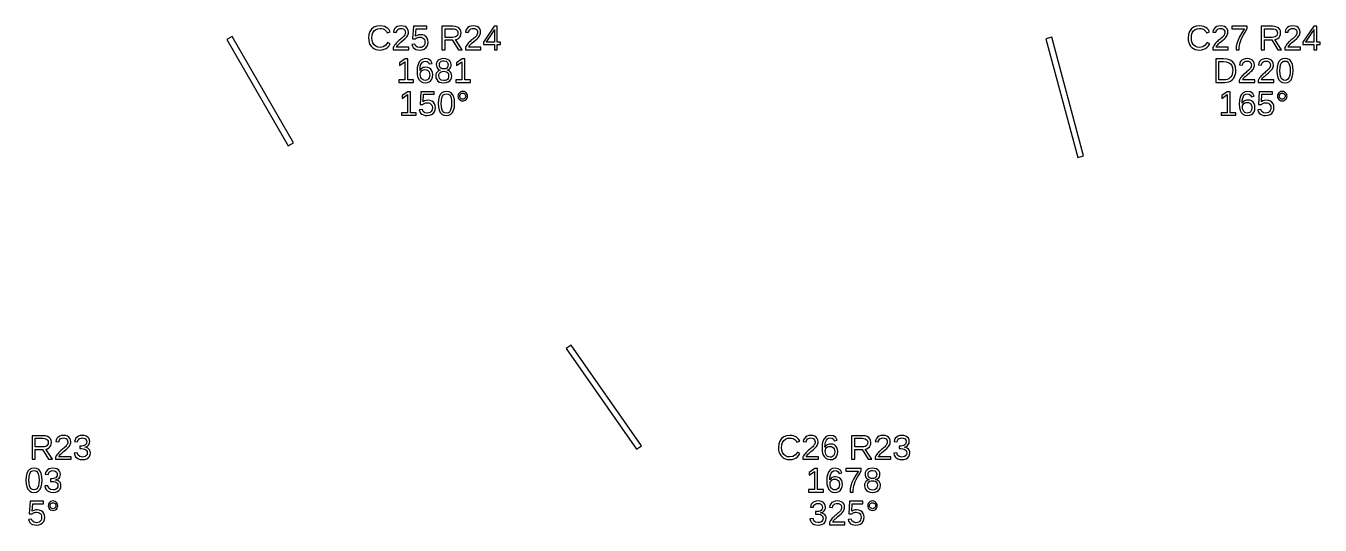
# Model space of a CAD drawing. Extents: x 194 to 2890, y 45 to 1503.
# Drawn here: x 2574.3 to 2890.2, y 756 to 878 of the extents above; entities that cross this region are included whole.
import ezdxf

# ---------------------------------------------------------------- set-up
doc = ezdxf.new("R2010")
doc.units = 0
doc.layers.get('0').update_dxf_attribs({"linetype": 'CONTINUOUS'})

msp = doc.modelspace()

# ---------------------------------------------------------------- linework, layer by layer
for points in [[(2639.65, 849.394), (2624.65, 875.375), (2623.35, 874.625), (2638.35, 848.644)], [(2661.31, 872.093), (2661.81, 872.222), (2662.26, 872.437), (2662.66, 872.734), (2662.99, 873.109), (2663.26, 873.564), (2662.62, 873.881), (2662.15, 873.219), (2661.55, 872.821), (2660.81, 872.689), (2660.23, 872.76), (2659.73, 872.974), (2659.32, 873.33), (2659.01, 873.803), (2658.83, 874.368), (2658.77, 875.024), (2658.83, 875.685), (2659, 876.244), (2659.3, 876.703), (2659.7, 877.043), (2660.19, 877.247), (2660.78, 877.315), (2661.16, 877.286), (2661.51, 877.198), (2661.83, 877.051), (2662.09, 876.848), (2662.31, 876.593), (2662.47, 876.286), (2663.2, 876.53), (2662.97, 876.961), (2662.67, 877.315), (2662.3, 877.592), (2661.86, 877.791), (2661.35, 877.91), (2660.77, 877.95), (2659.96, 877.863), (2659.28, 877.604), (2658.72, 877.173), (2658.31, 876.589), (2658.06, 875.873), (2657.98, 875.024), (2658.02, 874.441), (2658.13, 873.913), (2658.31, 873.44), (2658.56, 873.028), (2658.89, 872.685), (2659.27, 872.41), (2659.72, 872.21), (2660.22, 872.09), (2660.77, 872.05)], [(2667.79, 872.754), (2664.8, 872.754), (2664.9, 872.946), (2665.03, 873.144), (2665.2, 873.346), (2665.4, 873.559), (2665.65, 873.789), (2665.94, 874.036), (2666.45, 874.457), (2666.83, 874.797), (2667.09, 875.057), (2667.28, 875.277), (2667.43, 875.496), (2667.55, 875.716), (2667.63, 875.936), (2667.68, 876.157), (2667.7, 876.379), (2667.65, 876.843), (2667.49, 877.23), (2667.23, 877.541), (2666.88, 877.768), (2666.43, 877.904), (2665.9, 877.95), (2665.41, 877.905), (2664.98, 877.769), (2664.61, 877.543), (2664.32, 877.24), (2664.13, 876.876), (2664.02, 876.448), (2664.77, 876.379), (2664.84, 876.663), (2664.96, 876.901), (2665.13, 877.093), (2665.35, 877.235), (2665.61, 877.319), (2665.9, 877.348), (2666.2, 877.319), (2666.46, 877.232), (2666.67, 877.087), (2666.82, 876.89), (2666.92, 876.646), (2666.95, 876.355), (2666.93, 876.13), (2666.87, 875.921), (2666.79, 875.728), (2666.67, 875.547), (2666.53, 875.37), (2666.36, 875.199), (2666.18, 875.031), (2665.99, 874.863), (2665.78, 874.695), (2665.56, 874.522), (2665.35, 874.34), (2665.13, 874.148), (2664.91, 873.943), (2664.7, 873.724), (2664.5, 873.488), (2664.31, 873.233), (2664.14, 872.953), (2663.99, 872.648), (2663.99, 872.132), (2667.79, 872.132)], [(2671.05, 872.108), (2671.55, 872.282), (2671.95, 872.571), (2672.25, 872.961), (2672.43, 873.437), (2672.49, 873.999), (2672.44, 874.497), (2672.27, 874.929), (2671.99, 875.293), (2671.62, 875.569), (2671.17, 875.734), (2670.64, 875.789), (2670.19, 875.749), (2669.8, 875.627), (2669.46, 875.423), (2669.57, 877.242), (2672.16, 877.242), (2672.16, 877.864), (2668.9, 877.864), (2668.71, 874.78), (2669.42, 874.78), (2669.6, 874.915), (2669.77, 875.021), (2669.94, 875.098), (2670.11, 875.15), (2670.3, 875.181), (2670.49, 875.191), (2670.84, 875.154), (2671.15, 875.043), (2671.4, 874.858), (2671.58, 874.612), (2671.69, 874.321), (2671.73, 873.983), (2671.69, 873.597), (2671.58, 873.271), (2671.4, 873.004), (2671.15, 872.806), (2670.84, 872.688), (2670.47, 872.648), (2669.91, 872.743), (2669.52, 873.026), (2669.28, 873.499), (2668.54, 873.413), (2668.67, 873.006), (2668.88, 872.668), (2669.16, 872.4), (2669.53, 872.206), (2669.96, 872.089), (2670.46, 872.05)], [(2676.62, 874.512), (2678.4, 874.512), (2679.89, 872.132), (2680.79, 872.132), (2679.16, 874.601), (2679.57, 874.713), (2679.91, 874.896), (2680.19, 875.151), (2680.4, 875.463), (2680.52, 875.821), (2680.56, 876.225), (2680.5, 876.702), (2680.33, 877.104), (2680.03, 877.431), (2679.63, 877.672), (2679.14, 877.816), (2678.54, 877.864), (2675.84, 877.864), (2675.84, 872.132), (2676.62, 872.132)], [(2676.62, 875.126), (2676.62, 877.242), (2678.46, 877.242), (2678.85, 877.213), (2679.18, 877.125), (2679.44, 876.979), (2679.63, 876.778), (2679.74, 876.524), (2679.78, 876.217), (2679.74, 875.898), (2679.63, 875.63), (2679.44, 875.413), (2679.19, 875.254), (2678.87, 875.158), (2678.49, 875.126)], [(2685.39, 872.754), (2682.4, 872.754), (2682.5, 872.946), (2682.63, 873.144), (2682.8, 873.346), (2683, 873.559), (2683.25, 873.789), (2683.54, 874.036), (2684.05, 874.457), (2684.43, 874.797), (2684.7, 875.057), (2684.88, 875.277), (2685.03, 875.496), (2685.15, 875.716), (2685.23, 875.936), (2685.28, 876.157), (2685.3, 876.379), (2685.25, 876.843), (2685.09, 877.23), (2684.84, 877.541), (2684.48, 877.768), (2684.04, 877.904), (2683.5, 877.95), (2683.01, 877.905), (2682.58, 877.769), (2682.21, 877.543), (2681.92, 877.24), (2681.73, 876.876), (2681.63, 876.448), (2682.38, 876.379), (2682.44, 876.663), (2682.56, 876.901), (2682.73, 877.093), (2682.95, 877.235), (2683.21, 877.319), (2683.5, 877.348), (2683.81, 877.319), (2684.06, 877.232), (2684.27, 877.087), (2684.43, 876.89), (2684.52, 876.646), (2684.55, 876.355), (2684.53, 876.13), (2684.48, 875.921), (2684.39, 875.728), (2684.27, 875.547), (2684.13, 875.37), (2683.97, 875.199), (2683.79, 875.031), (2683.59, 874.863), (2683.38, 874.695), (2683.17, 874.522), (2682.95, 874.34), (2682.73, 874.148), (2682.51, 873.943), (2682.3, 873.724), (2682.1, 873.488), (2681.91, 873.233), (2681.74, 872.953), (2681.59, 872.648), (2681.59, 872.132), (2685.39, 872.132)], [(2689.39, 873.429), (2690.2, 873.429), (2690.2, 874.007), (2689.39, 874.007), (2689.39, 877.864), (2688.63, 877.864), (2686, 873.999), (2686, 873.429), (2688.7, 873.429), (2688.7, 872.132), (2689.39, 872.132)], [(2686.68, 874.007), (2686.74, 874.089), (2686.96, 874.39), (2688.43, 876.554), (2688.47, 876.618), (2688.52, 876.708), (2688.59, 876.823), (2688.65, 876.932), (2688.69, 877.004), (2688.7, 877.038), (2688.7, 874.007)], [(2832.49, 846.216), (2824.72, 875.194), (2823.28, 874.806), (2831.04, 845.828)], [(2861.31, 872.093), (2861.81, 872.222), (2862.26, 872.437), (2862.66, 872.734), (2862.99, 873.109), (2863.26, 873.564), (2862.62, 873.881), (2862.15, 873.219), (2861.55, 872.821), (2860.81, 872.689), (2860.23, 872.76), (2859.73, 872.974), (2859.32, 873.33), (2859.01, 873.803), (2858.83, 874.368), (2858.77, 875.024), (2858.83, 875.685), (2859, 876.244), (2859.3, 876.703), (2859.7, 877.043), (2860.19, 877.247), (2860.78, 877.315), (2861.16, 877.286), (2861.51, 877.198), (2861.83, 877.051), (2862.09, 876.848), (2862.31, 876.593), (2862.47, 876.286), (2863.2, 876.53), (2862.97, 876.961), (2862.67, 877.315), (2862.3, 877.592), (2861.86, 877.791), (2861.35, 877.91), (2860.77, 877.95), (2859.96, 877.863), (2859.28, 877.604), (2858.72, 877.173), (2858.31, 876.589), (2858.06, 875.873), (2857.98, 875.024), (2858.02, 874.441), (2858.13, 873.913), (2858.31, 873.44), (2858.56, 873.028), (2858.89, 872.685), (2859.27, 872.41), (2859.72, 872.21), (2860.22, 872.09), (2860.77, 872.05)], [(2867.79, 872.754), (2864.8, 872.754), (2864.9, 872.946), (2865.03, 873.144), (2865.2, 873.346), (2865.4, 873.559), (2865.65, 873.789), (2865.94, 874.036), (2866.45, 874.457), (2866.83, 874.797), (2867.09, 875.057), (2867.28, 875.277), (2867.43, 875.496), (2867.55, 875.716), (2867.63, 875.936), (2867.68, 876.157), (2867.7, 876.379), (2867.65, 876.843), (2867.49, 877.23), (2867.23, 877.541), (2866.88, 877.768), (2866.43, 877.904), (2865.9, 877.95), (2865.41, 877.905), (2864.98, 877.769), (2864.61, 877.543), (2864.32, 877.24), (2864.13, 876.876), (2864.02, 876.448), (2864.77, 876.379), (2864.84, 876.663), (2864.96, 876.901), (2865.13, 877.093), (2865.35, 877.235), (2865.61, 877.319), (2865.9, 877.348), (2866.2, 877.319), (2866.46, 877.232), (2866.67, 877.087), (2866.82, 876.89), (2866.92, 876.646), (2866.95, 876.355), (2866.93, 876.13), (2866.87, 875.921), (2866.79, 875.728), (2866.67, 875.547), (2866.53, 875.37), (2866.36, 875.199), (2866.18, 875.031), (2865.99, 874.863), (2865.78, 874.695), (2865.56, 874.522), (2865.35, 874.34), (2865.13, 874.148), (2864.91, 873.943), (2864.7, 873.724), (2864.5, 873.488), (2864.31, 873.233), (2864.14, 872.953), (2863.99, 872.648), (2863.99, 872.132), (2867.79, 872.132)], [(2870.48, 872.655), (2870.54, 873.166), (2870.64, 873.665), (2870.78, 874.161), (2870.96, 874.662), (2871.18, 875.167), (2871.48, 875.739), (2871.89, 876.44), (2872.42, 877.27), (2872.42, 877.864), (2868.63, 877.864), (2868.63, 877.242), (2871.72, 877.242), (2871.06, 876.228), (2870.54, 875.295), (2870.16, 874.445), (2869.9, 873.648), (2869.74, 872.877), (2869.69, 872.132), (2870.46, 872.132)], [(2876.62, 874.512), (2878.4, 874.512), (2879.89, 872.132), (2880.79, 872.132), (2879.16, 874.601), (2879.57, 874.713), (2879.91, 874.896), (2880.19, 875.151), (2880.4, 875.463), (2880.52, 875.821), (2880.56, 876.225), (2880.5, 876.702), (2880.33, 877.104), (2880.03, 877.431), (2879.63, 877.672), (2879.14, 877.816), (2878.54, 877.864), (2875.84, 877.864), (2875.84, 872.132), (2876.62, 872.132)], [(2876.62, 875.126), (2876.62, 877.242), (2878.46, 877.242), (2878.85, 877.213), (2879.18, 877.125), (2879.44, 876.979), (2879.63, 876.778), (2879.74, 876.524), (2879.78, 876.217), (2879.74, 875.898), (2879.63, 875.63), (2879.44, 875.413), (2879.19, 875.254), (2878.87, 875.158), (2878.49, 875.126)], [(2885.39, 872.754), (2882.4, 872.754), (2882.5, 872.946), (2882.63, 873.144), (2882.8, 873.346), (2883, 873.559), (2883.25, 873.789), (2883.54, 874.036), (2884.05, 874.457), (2884.43, 874.797), (2884.7, 875.057), (2884.88, 875.277), (2885.03, 875.496), (2885.15, 875.716), (2885.23, 875.936), (2885.28, 876.157), (2885.3, 876.379), (2885.25, 876.843), (2885.09, 877.23), (2884.84, 877.541), (2884.48, 877.768), (2884.04, 877.904), (2883.5, 877.95), (2883.01, 877.905), (2882.58, 877.769), (2882.21, 877.543), (2881.92, 877.24), (2881.73, 876.876), (2881.63, 876.448), (2882.38, 876.379), (2882.44, 876.663), (2882.56, 876.901), (2882.73, 877.093), (2882.95, 877.235), (2883.21, 877.319), (2883.5, 877.348), (2883.81, 877.319), (2884.06, 877.232), (2884.27, 877.087), (2884.43, 876.89), (2884.52, 876.646), (2884.55, 876.355), (2884.53, 876.13), (2884.48, 875.921), (2884.39, 875.728), (2884.27, 875.547), (2884.13, 875.37), (2883.97, 875.199), (2883.79, 875.031), (2883.59, 874.863), (2883.38, 874.695), (2883.17, 874.522), (2882.95, 874.34), (2882.73, 874.148), (2882.51, 873.943), (2882.3, 873.724), (2882.1, 873.488), (2881.91, 873.233), (2881.74, 872.953), (2881.59, 872.648), (2881.59, 872.132), (2885.39, 872.132)], [(2889.39, 873.429), (2890.2, 873.429), (2890.2, 874.007), (2889.39, 874.007), (2889.39, 877.864), (2888.63, 877.864), (2886, 873.999), (2886, 873.429), (2888.7, 873.429), (2888.7, 872.132), (2889.39, 872.132)], [(2886.68, 874.007), (2886.74, 874.089), (2886.96, 874.39), (2888.43, 876.554), (2888.47, 876.618), (2888.52, 876.708), (2888.59, 876.823), (2888.65, 876.932), (2888.69, 877.004), (2888.7, 877.038), (2888.7, 874.007)], [(2668.96, 864.754), (2667.56, 864.754), (2667.56, 869.864), (2666.89, 869.864), (2665.53, 868.933), (2665.53, 868.241), (2666.83, 869.165), (2666.83, 864.754), (2665.37, 864.754), (2665.37, 864.132), (2668.96, 864.132)], [(2672.32, 864.108), (2672.77, 864.283), (2673.14, 864.575), (2673.41, 864.967), (2673.58, 865.445), (2673.63, 866.007), (2673.58, 866.528), (2673.43, 866.973), (2673.17, 867.342), (2672.82, 867.618), (2672.4, 867.783), (2671.91, 867.838), (2671.61, 867.817), (2671.33, 867.752), (2671.08, 867.645), (2670.86, 867.496), (2670.67, 867.309), (2670.52, 867.081), (2670.56, 867.761), (2670.67, 868.325), (2670.86, 868.772), (2671.12, 869.096), (2671.44, 869.291), (2671.83, 869.356), (2672.26, 869.278), (2672.57, 869.045), (2672.78, 868.656), (2673.47, 868.782), (2673.14, 869.431), (2672.6, 869.82), (2671.84, 869.95), (2671.23, 869.861), (2670.73, 869.595), (2670.32, 869.152), (2670.03, 868.544), (2669.85, 867.782), (2669.79, 866.866), (2669.85, 866.022), (2670.02, 865.323), (2670.3, 864.77), (2670.69, 864.37), (2671.19, 864.13), (2671.78, 864.05)], [(2676.9, 864.099), (2677.38, 864.247), (2677.77, 864.494), (2678.05, 864.828), (2678.22, 865.24), (2678.27, 865.731), (2678.24, 866.087), (2678.14, 866.401), (2677.97, 866.672), (2677.74, 866.891), (2677.45, 867.047), (2677.11, 867.138), (2677.11, 867.155), (2677.41, 867.247), (2677.65, 867.401), (2677.86, 867.614), (2678.01, 867.873), (2678.1, 868.159), (2678.13, 868.473), (2678.08, 868.895), (2677.91, 869.254), (2677.64, 869.551), (2677.27, 869.773), (2676.83, 869.906), (2676.3, 869.95), (2675.79, 869.905), (2675.35, 869.769), (2674.99, 869.543), (2674.71, 869.244), (2674.55, 868.89), (2674.5, 868.481), (2674.53, 868.167), (2674.62, 867.881), (2674.77, 867.622), (2674.97, 867.407), (2675.22, 867.248), (2675.51, 867.146), (2675.51, 867.13), (2675.19, 867.043), (2674.92, 866.888), (2674.68, 866.666), (2674.5, 866.391), (2674.4, 866.077), (2674.36, 865.722), (2674.42, 865.229), (2674.59, 864.816), (2674.88, 864.486), (2675.27, 864.244), (2675.75, 864.099), (2676.32, 864.05)], [(2676, 867.452), (2675.74, 867.538), (2675.52, 867.681), (2675.37, 867.88), (2675.28, 868.13), (2675.25, 868.432), (2675.28, 868.728), (2675.37, 868.971), (2675.52, 869.16), (2675.72, 869.296), (2675.99, 869.377), (2676.3, 869.405), (2676.9, 869.297), (2677.25, 868.972), (2677.37, 868.432), (2677.34, 868.11), (2677.25, 867.853), (2677.1, 867.661), (2676.89, 867.529), (2676.63, 867.45), (2676.31, 867.423)], [(2682.86, 864.754), (2681.47, 864.754), (2681.47, 869.864), (2680.79, 869.864), (2679.44, 868.933), (2679.44, 868.241), (2680.73, 869.165), (2680.73, 864.754), (2679.27, 864.754), (2679.27, 864.132), (2682.86, 864.132)], [(2867.4, 864.171), (2867.89, 864.289), (2868.33, 864.485), (2868.72, 864.756), (2869.05, 865.096), (2869.31, 865.505), (2869.5, 865.973), (2869.62, 866.49), (2869.66, 867.057), (2869.57, 867.886), (2869.31, 868.579), (2868.87, 869.134), (2868.27, 869.54), (2867.52, 869.783), (2866.62, 869.864), (2864.72, 869.864), (2864.72, 864.132), (2866.87, 864.132)], [(2865.5, 864.754), (2865.5, 869.242), (2866.6, 869.242), (2867.28, 869.18), (2867.85, 868.993), (2868.29, 868.682), (2868.62, 868.253), (2868.81, 867.711), (2868.88, 867.057), (2868.85, 866.606), (2868.76, 866.196), (2868.62, 865.828), (2868.43, 865.508), (2868.18, 865.242), (2867.89, 865.031), (2867.55, 864.877), (2867.18, 864.785), (2866.78, 864.754)], [(2874.27, 864.754), (2871.28, 864.754), (2871.38, 864.946), (2871.51, 865.144), (2871.68, 865.346), (2871.89, 865.559), (2872.13, 865.789), (2872.43, 866.036), (2872.93, 866.457), (2873.31, 866.797), (2873.58, 867.057), (2873.76, 867.277), (2873.91, 867.496), (2874.03, 867.716), (2874.12, 867.936), (2874.17, 868.157), (2874.18, 868.379), (2874.13, 868.843), (2873.98, 869.23), (2873.72, 869.541), (2873.36, 869.768), (2872.92, 869.904), (2872.38, 869.95), (2871.89, 869.905), (2871.46, 869.769), (2871.09, 869.543), (2870.8, 869.24), (2870.61, 868.876), (2870.51, 868.448), (2871.26, 868.379), (2871.32, 868.663), (2871.44, 868.901), (2871.61, 869.093), (2871.83, 869.235), (2872.09, 869.319), (2872.38, 869.348), (2872.69, 869.319), (2872.95, 869.232), (2873.15, 869.087), (2873.31, 868.89), (2873.4, 868.646), (2873.43, 868.355), (2873.41, 868.13), (2873.36, 867.921), (2873.27, 867.728), (2873.15, 867.547), (2873.01, 867.37), (2872.85, 867.199), (2872.67, 867.031), (2872.47, 866.863), (2872.26, 866.695), (2872.05, 866.522), (2871.83, 866.34), (2871.61, 866.148), (2871.4, 865.943), (2871.19, 865.724), (2870.98, 865.488), (2870.79, 865.233), (2870.62, 864.953), (2870.48, 864.648), (2870.48, 864.132), (2874.27, 864.132)], [(2878.91, 864.754), (2875.92, 864.754), (2876.01, 864.946), (2876.15, 865.144), (2876.32, 865.346), (2876.52, 865.559), (2876.77, 865.789), (2877.06, 866.036), (2877.57, 866.457), (2877.95, 866.797), (2878.21, 867.057), (2878.4, 867.277), (2878.55, 867.496), (2878.66, 867.716), (2878.75, 867.936), (2878.8, 868.157), (2878.82, 868.379), (2878.77, 868.843), (2878.61, 869.23), (2878.35, 869.541), (2878, 869.768), (2877.55, 869.904), (2877.02, 869.95), (2876.52, 869.905), (2876.09, 869.769), (2875.73, 869.543), (2875.44, 869.24), (2875.24, 868.876), (2875.14, 868.448), (2875.89, 868.379), (2875.96, 868.663), (2876.07, 868.901), (2876.25, 869.093), (2876.47, 869.235), (2876.73, 869.319), (2877.02, 869.348), (2877.32, 869.319), (2877.58, 869.232), (2877.79, 869.087), (2877.94, 868.89), (2878.03, 868.646), (2878.06, 868.355), (2878.05, 868.13), (2877.99, 867.921), (2877.9, 867.728), (2877.79, 867.547), (2877.65, 867.37), (2877.48, 867.199), (2877.3, 867.031), (2877.11, 866.863), (2876.9, 866.695), (2876.68, 866.522), (2876.47, 866.34), (2876.25, 866.148), (2876.03, 865.943), (2875.82, 865.724), (2875.62, 865.488), (2875.43, 865.233), (2875.26, 864.953), (2875.11, 864.648), (2875.11, 864.132), (2878.91, 864.132)], [(2882.24, 864.134), (2882.74, 864.387), (2883.13, 864.807), (2883.41, 865.387), (2883.58, 866.118), (2883.64, 867), (2883.58, 867.894), (2883.42, 868.629), (2883.15, 869.205), (2882.77, 869.619), (2882.27, 869.867), (2881.66, 869.95), (2881.03, 869.868), (2880.52, 869.623), (2880.13, 869.213), (2879.87, 868.64), (2879.71, 867.902), (2879.65, 867), (2879.71, 866.114), (2879.87, 865.382), (2880.15, 864.803), (2880.53, 864.385), (2881.03, 864.134), (2881.63, 864.05)], [(2881.25, 864.711), (2880.93, 864.9), (2880.69, 865.214), (2880.53, 865.664), (2880.43, 866.259), (2880.39, 867), (2880.43, 867.759), (2880.52, 868.362), (2880.69, 868.806), (2880.93, 869.112), (2881.25, 869.295), (2881.66, 869.356), (2882.06, 869.294), (2882.37, 869.108), (2882.6, 868.798), (2882.76, 868.351), (2882.86, 867.751), (2882.89, 867), (2882.86, 866.271), (2882.76, 865.68), (2882.59, 865.226), (2882.35, 864.905), (2882.03, 864.712), (2881.64, 864.648)], [(2671.44, 864.687), (2671.16, 864.828), (2670.92, 865.063), (2670.74, 865.372), (2670.63, 865.734), (2670.59, 866.15), (2670.63, 866.474), (2670.73, 866.749), (2670.91, 866.974), (2671.14, 867.14), (2671.41, 867.239), (2671.73, 867.273), (2672.07, 867.235), (2672.35, 867.122), (2672.58, 866.935), (2672.75, 866.678), (2672.86, 866.358), (2672.89, 865.975), (2672.86, 865.589), (2672.76, 865.263), (2672.59, 864.996), (2672.36, 864.798), (2672.09, 864.68), (2671.76, 864.64)], [(2675.66, 864.731), (2675.25, 865.126), (2675.12, 865.783), (2675.15, 866.098), (2675.26, 866.365), (2675.43, 866.583), (2675.67, 866.745), (2675.96, 866.842), (2676.3, 866.874), (2676.66, 866.844), (2676.95, 866.754), (2677.19, 866.603), (2677.37, 866.394), (2677.48, 866.126), (2677.51, 865.8), (2677.48, 865.42), (2677.38, 865.115), (2677.22, 864.886), (2676.99, 864.727), (2676.69, 864.631), (2676.33, 864.599)], [(2669.61, 856.754), (2668.21, 856.754), (2668.21, 861.864), (2667.54, 861.864), (2666.18, 860.933), (2666.18, 860.241), (2667.48, 861.165), (2667.48, 856.754), (2666.02, 856.754), (2666.02, 856.132), (2669.61, 856.132)], [(2672.86, 856.108), (2673.36, 856.282), (2673.76, 856.571), (2674.06, 856.961), (2674.24, 857.437), (2674.3, 857.999), (2674.25, 858.497), (2674.08, 858.929), (2673.8, 859.293), (2673.43, 859.569), (2672.98, 859.734), (2672.45, 859.789), (2672, 859.749), (2671.61, 859.627), (2671.27, 859.423), (2671.38, 861.242), (2673.97, 861.242), (2673.97, 861.864), (2670.71, 861.864), (2670.52, 858.78), (2671.23, 858.78), (2671.4, 858.915), (2671.57, 859.021), (2671.75, 859.098), (2671.92, 859.15), (2672.11, 859.181), (2672.3, 859.191), (2672.65, 859.154), (2672.95, 859.043), (2673.2, 858.858), (2673.39, 858.612), (2673.5, 858.321), (2673.54, 857.983), (2673.5, 857.597), (2673.39, 857.271), (2673.21, 857.004), (2672.96, 856.806), (2672.65, 856.688), (2672.28, 856.648), (2671.72, 856.743), (2671.33, 857.026), (2671.09, 857.499), (2670.35, 857.413), (2670.48, 857.006), (2670.68, 856.668), (2670.97, 856.4), (2671.34, 856.206), (2671.77, 856.089), (2672.27, 856.05)], [(2677.56, 856.134), (2678.06, 856.387), (2678.45, 856.807), (2678.73, 857.387), (2678.9, 858.118), (2678.96, 859), (2678.91, 859.894), (2678.75, 860.629), (2678.48, 861.205), (2678.1, 861.619), (2677.6, 861.867), (2676.98, 861.95), (2676.35, 861.868), (2675.84, 861.623), (2675.46, 861.213), (2675.19, 860.64), (2675.03, 859.902), (2674.98, 859), (2675.03, 858.114), (2675.2, 857.382), (2675.47, 856.803), (2675.86, 856.385), (2676.35, 856.134), (2676.96, 856.05)], [(2676.57, 856.711), (2676.25, 856.9), (2676.02, 857.214), (2675.85, 857.664), (2675.75, 858.259), (2675.72, 859), (2675.75, 859.759), (2675.85, 860.362), (2676.01, 860.806), (2676.25, 861.112), (2676.57, 861.295), (2676.98, 861.356), (2677.38, 861.294), (2677.7, 861.108), (2677.93, 860.798), (2678.09, 860.351), (2678.18, 859.751), (2678.22, 859), (2678.18, 858.271), (2678.08, 857.68), (2677.91, 857.226), (2677.68, 856.905), (2677.36, 856.712), (2676.97, 856.648)], [(2681.25, 859.668), (2681.53, 859.781), (2681.77, 859.968), (2681.96, 860.21), (2682.08, 860.484), (2682.12, 860.79), (2682.08, 861.097), (2681.97, 861.371), (2681.78, 861.612), (2681.53, 861.8), (2681.26, 861.912), (2680.95, 861.95), (2680.64, 861.912), (2680.36, 861.798), (2680.12, 861.608), (2679.93, 861.365), (2679.82, 861.093), (2679.78, 860.79), (2679.82, 860.488), (2679.93, 860.215), (2680.13, 859.972), (2680.37, 859.783), (2680.64, 859.669), (2680.95, 859.631)], [(2680.76, 860.082), (2680.59, 860.154), (2680.44, 860.274), (2680.32, 860.427), (2680.25, 860.599), (2680.23, 860.79), (2680.25, 860.981), (2680.32, 861.154), (2680.44, 861.307), (2680.59, 861.427), (2680.76, 861.499), (2680.95, 861.523), (2681.14, 861.499), (2681.31, 861.429), (2681.46, 861.311), (2681.58, 861.159), (2681.65, 860.986), (2681.67, 860.79), (2681.65, 860.597), (2681.58, 860.424), (2681.46, 860.271), (2681.31, 860.153), (2681.14, 860.082), (2680.95, 860.058)], [(2869.61, 856.754), (2868.21, 856.754), (2868.21, 861.864), (2867.54, 861.864), (2866.18, 860.933), (2866.18, 860.241), (2867.48, 861.165), (2867.48, 856.754), (2866.02, 856.754), (2866.02, 856.132), (2869.61, 856.132)], [(2872.97, 856.108), (2873.42, 856.283), (2873.79, 856.575), (2874.07, 856.967), (2874.23, 857.445), (2874.28, 858.007), (2874.23, 858.528), (2874.08, 858.973), (2873.82, 859.342), (2873.47, 859.618), (2873.05, 859.783), (2872.56, 859.838), (2872.26, 859.817), (2871.98, 859.752), (2871.73, 859.645), (2871.51, 859.496), (2871.32, 859.309), (2871.17, 859.081), (2871.21, 859.761), (2871.32, 860.325), (2871.51, 860.772), (2871.77, 861.096), (2872.1, 861.291), (2872.48, 861.356), (2872.91, 861.278), (2873.23, 861.045), (2873.43, 860.656), (2874.13, 860.782), (2873.79, 861.431), (2873.25, 861.82), (2872.49, 861.95), (2871.88, 861.861), (2871.38, 861.595), (2870.97, 861.152), (2870.68, 860.544), (2870.5, 859.782), (2870.44, 858.866), (2870.5, 858.022), (2870.67, 857.323), (2870.95, 856.77), (2871.34, 856.37), (2871.84, 856.13), (2872.43, 856.05)], [(2872.09, 856.687), (2871.81, 856.828), (2871.57, 857.063), (2871.39, 857.372), (2871.28, 857.734), (2871.24, 858.15), (2871.28, 858.474), (2871.38, 858.749), (2871.56, 858.974), (2871.79, 859.14), (2872.06, 859.239), (2872.38, 859.273), (2872.72, 859.235), (2873, 859.122), (2873.23, 858.935), (2873.4, 858.678), (2873.51, 858.358), (2873.54, 857.975), (2873.51, 857.589), (2873.41, 857.263), (2873.24, 856.996), (2873.01, 856.798), (2872.74, 856.68), (2872.41, 856.64)], [(2877.49, 856.108), (2877.99, 856.282), (2878.4, 856.571), (2878.7, 856.961), (2878.88, 857.437), (2878.94, 857.999), (2878.88, 858.497), (2878.71, 858.929), (2878.43, 859.293), (2878.06, 859.569), (2877.61, 859.734), (2877.08, 859.789), (2876.64, 859.749), (2876.24, 859.627), (2875.9, 859.423), (2876.01, 861.242), (2878.6, 861.242), (2878.6, 861.864), (2875.34, 861.864), (2875.15, 858.78), (2875.87, 858.78), (2876.04, 858.915), (2876.21, 859.021), (2876.38, 859.098), (2876.56, 859.15), (2876.74, 859.181), (2876.93, 859.191), (2877.29, 859.154), (2877.59, 859.043), (2877.84, 858.858), (2878.03, 858.612), (2878.14, 858.321), (2878.17, 857.983), (2878.14, 857.597), (2878.03, 857.271), (2877.84, 857.004), (2877.59, 856.806), (2877.28, 856.688), (2876.92, 856.648), (2876.36, 856.743), (2875.96, 857.026), (2875.73, 857.499), (2874.98, 857.413), (2875.11, 857.006), (2875.32, 856.668), (2875.61, 856.4), (2875.97, 856.206), (2876.4, 856.089), (2876.9, 856.05)], [(2881.25, 859.668), (2881.53, 859.781), (2881.77, 859.968), (2881.96, 860.21), (2882.08, 860.484), (2882.12, 860.79), (2882.08, 861.097), (2881.97, 861.371), (2881.78, 861.612), (2881.53, 861.8), (2881.26, 861.912), (2880.95, 861.95), (2880.64, 861.912), (2880.36, 861.798), (2880.12, 861.608), (2879.93, 861.365), (2879.82, 861.093), (2879.78, 860.79), (2879.82, 860.488), (2879.93, 860.215), (2880.13, 859.972), (2880.37, 859.783), (2880.64, 859.669), (2880.95, 859.631)], [(2880.76, 860.082), (2880.59, 860.154), (2880.44, 860.274), (2880.32, 860.427), (2880.25, 860.599), (2880.23, 860.79), (2880.25, 860.981), (2880.32, 861.154), (2880.44, 861.307), (2880.59, 861.427), (2880.76, 861.499), (2880.95, 861.523), (2881.14, 861.499), (2881.31, 861.429), (2881.46, 861.311), (2881.58, 861.159), (2881.65, 860.986), (2881.67, 860.79), (2881.65, 860.597), (2881.58, 860.424), (2881.46, 860.271), (2881.31, 860.153), (2881.14, 860.082), (2880.95, 860.058)], [(2724.61, 775.43), (2707.41, 800.005), (2706.18, 799.144), (2723.39, 774.57)], [(2576.62, 774.512), (2578.4, 774.512), (2579.89, 772.132), (2580.79, 772.132), (2579.16, 774.601), (2579.57, 774.713), (2579.91, 774.896), (2580.19, 775.151), (2580.4, 775.463), (2580.52, 775.821), (2580.56, 776.225), (2580.5, 776.702), (2580.33, 777.104), (2580.03, 777.431), (2579.63, 777.672), (2579.14, 777.816), (2578.54, 777.864), (2575.84, 777.864), (2575.84, 772.132), (2576.62, 772.132)], [(2576.62, 775.126), (2576.62, 777.242), (2578.46, 777.242), (2578.85, 777.213), (2579.18, 777.125), (2579.44, 776.979), (2579.63, 776.778), (2579.74, 776.524), (2579.78, 776.217), (2579.74, 775.898), (2579.63, 775.63), (2579.44, 775.413), (2579.19, 775.254), (2578.87, 775.158), (2578.49, 775.126)], [(2585.39, 772.754), (2582.4, 772.754), (2582.5, 772.946), (2582.63, 773.144), (2582.8, 773.346), (2583, 773.559), (2583.25, 773.789), (2583.54, 774.036), (2584.05, 774.457), (2584.43, 774.797), (2584.7, 775.057), (2584.88, 775.277), (2585.03, 775.496), (2585.15, 775.716), (2585.23, 775.936), (2585.28, 776.157), (2585.3, 776.379), (2585.25, 776.843), (2585.09, 777.23), (2584.84, 777.541), (2584.48, 777.768), (2584.04, 777.904), (2583.5, 777.95), (2583.01, 777.905), (2582.58, 777.769), (2582.21, 777.543), (2581.92, 777.24), (2581.73, 776.876), (2581.63, 776.448), (2582.38, 776.379), (2582.44, 776.663), (2582.56, 776.901), (2582.73, 777.093), (2582.95, 777.235), (2583.21, 777.319), (2583.5, 777.348), (2583.81, 777.319), (2584.06, 777.232), (2584.27, 777.087), (2584.43, 776.89), (2584.52, 776.646), (2584.55, 776.355), (2584.53, 776.13), (2584.48, 775.921), (2584.39, 775.728), (2584.27, 775.547), (2584.13, 775.37), (2583.97, 775.199), (2583.79, 775.031), (2583.59, 774.863), (2583.38, 774.695), (2583.17, 774.522), (2582.95, 774.34), (2582.73, 774.148), (2582.51, 773.943), (2582.3, 773.724), (2582.1, 773.488), (2581.91, 773.233), (2581.74, 772.953), (2581.59, 772.648), (2581.59, 772.132), (2585.39, 772.132)], [(2588.71, 772.099), (2589.19, 772.244), (2589.57, 772.486), (2589.85, 772.816), (2590.02, 773.225), (2590.08, 773.714), (2590.04, 774.06), (2589.92, 774.363), (2589.72, 774.626), (2589.45, 774.835), (2589.12, 774.978), (2588.72, 775.057), (2588.72, 775.073), (2589.08, 775.179), (2589.38, 775.335), (2589.61, 775.539), (2589.78, 775.791), (2589.89, 776.089), (2589.92, 776.432), (2589.87, 776.875), (2589.71, 777.247), (2589.44, 777.549), (2589.08, 777.772), (2588.63, 777.905), (2588.1, 777.95), (2587.61, 777.906), (2587.18, 777.774), (2586.81, 777.555), (2586.52, 777.258), (2586.33, 776.892), (2586.23, 776.457), (2586.96, 776.4), (2587.02, 776.678), (2587.14, 776.911), (2587.31, 777.099), (2587.53, 777.237), (2587.79, 777.32), (2588.09, 777.348), (2588.42, 777.318), (2588.69, 777.229), (2588.9, 777.081), (2589.05, 776.882), (2589.14, 776.64), (2589.17, 776.355), (2589.13, 776.068), (2589.02, 775.826), (2588.84, 775.629), (2588.58, 775.483), (2588.27, 775.395), (2587.9, 775.366), (2587.5, 775.366), (2587.5, 774.731), (2587.92, 774.731), (2588.34, 774.702), (2588.68, 774.615), (2588.96, 774.469), (2589.16, 774.271), (2589.28, 774.028), (2589.32, 773.739), (2589.28, 773.41), (2589.18, 773.14), (2589, 772.929), (2588.77, 772.778), (2588.48, 772.687), (2588.13, 772.656), (2587.5, 772.769), (2587.09, 773.108), (2586.88, 773.674), (2586.13, 773.604), (2586.24, 773.134), (2586.45, 772.746), (2586.74, 772.443), (2587.13, 772.225), (2587.59, 772.094), (2588.13, 772.05)], [(2761.31, 772.093), (2761.81, 772.222), (2762.26, 772.437), (2762.66, 772.734), (2762.99, 773.109), (2763.26, 773.564), (2762.62, 773.881), (2762.15, 773.219), (2761.55, 772.821), (2760.81, 772.689), (2760.23, 772.76), (2759.73, 772.974), (2759.32, 773.33), (2759.01, 773.803), (2758.83, 774.368), (2758.77, 775.024), (2758.83, 775.685), (2759, 776.244), (2759.3, 776.703), (2759.7, 777.043), (2760.19, 777.247), (2760.78, 777.315), (2761.16, 777.286), (2761.51, 777.198), (2761.83, 777.051), (2762.09, 776.848), (2762.31, 776.593), (2762.47, 776.286), (2763.2, 776.53), (2762.97, 776.961), (2762.67, 777.315), (2762.3, 777.592), (2761.86, 777.791), (2761.35, 777.91), (2760.77, 777.95), (2759.96, 777.863), (2759.28, 777.604), (2758.72, 777.173), (2758.31, 776.589), (2758.06, 775.873), (2757.98, 775.024), (2758.02, 774.441), (2758.13, 773.913), (2758.31, 773.44), (2758.56, 773.028), (2758.89, 772.685), (2759.27, 772.41), (2759.72, 772.21), (2760.22, 772.09), (2760.77, 772.05)], [(2767.79, 772.754), (2764.8, 772.754), (2764.9, 772.946), (2765.03, 773.144), (2765.2, 773.346), (2765.4, 773.559), (2765.65, 773.789), (2765.94, 774.036), (2766.45, 774.457), (2766.83, 774.797), (2767.09, 775.057), (2767.28, 775.277), (2767.43, 775.496), (2767.55, 775.716), (2767.63, 775.936), (2767.68, 776.157), (2767.7, 776.379), (2767.65, 776.843), (2767.49, 777.23), (2767.23, 777.541), (2766.88, 777.768), (2766.43, 777.904), (2765.9, 777.95), (2765.41, 777.905), (2764.98, 777.769), (2764.61, 777.543), (2764.32, 777.24), (2764.13, 776.876), (2764.02, 776.448), (2764.77, 776.379), (2764.84, 776.663), (2764.96, 776.901), (2765.13, 777.093), (2765.35, 777.235), (2765.61, 777.319), (2765.9, 777.348), (2766.2, 777.319), (2766.46, 777.232), (2766.67, 777.087), (2766.82, 776.89), (2766.92, 776.646), (2766.95, 776.355), (2766.93, 776.13), (2766.87, 775.921), (2766.79, 775.728), (2766.67, 775.547), (2766.53, 775.37), (2766.36, 775.199), (2766.18, 775.031), (2765.99, 774.863), (2765.78, 774.695), (2765.56, 774.522), (2765.35, 774.34), (2765.13, 774.148), (2764.91, 773.943), (2764.7, 773.724), (2764.5, 773.488), (2764.31, 773.233), (2764.14, 772.953), (2763.99, 772.648), (2763.99, 772.132), (2767.79, 772.132)], [(2771.16, 772.108), (2771.61, 772.283), (2771.98, 772.575), (2772.26, 772.967), (2772.42, 773.445), (2772.48, 774.007), (2772.42, 774.528), (2772.27, 774.973), (2772.01, 775.342), (2771.66, 775.618), (2771.24, 775.783), (2770.75, 775.838), (2770.45, 775.817), (2770.17, 775.752), (2769.92, 775.645), (2769.7, 775.496), (2769.51, 775.309), (2769.36, 775.081), (2769.4, 775.761), (2769.51, 776.325), (2769.7, 776.772), (2769.96, 777.096), (2770.29, 777.291), (2770.67, 777.356), (2771.1, 777.278), (2771.42, 777.045), (2771.62, 776.656), (2772.32, 776.782), (2771.99, 777.431), (2771.44, 777.82), (2770.68, 777.95), (2770.08, 777.861), (2769.57, 777.595), (2769.16, 777.152), (2768.87, 776.544), (2768.69, 775.782), (2768.63, 774.866), (2768.69, 774.022), (2768.86, 773.323), (2769.14, 772.77), (2769.54, 772.37), (2770.03, 772.13), (2770.62, 772.05)], [(2776.62, 774.512), (2778.4, 774.512), (2779.89, 772.132), (2780.79, 772.132), (2779.16, 774.601), (2779.57, 774.713), (2779.91, 774.896), (2780.19, 775.151), (2780.4, 775.463), (2780.52, 775.821), (2780.56, 776.225), (2780.5, 776.702), (2780.33, 777.104), (2780.03, 777.431), (2779.63, 777.672), (2779.14, 777.816), (2778.54, 777.864), (2775.84, 777.864), (2775.84, 772.132), (2776.62, 772.132)], [(2776.62, 775.126), (2776.62, 777.242), (2778.46, 777.242), (2778.85, 777.213), (2779.18, 777.125), (2779.44, 776.979), (2779.63, 776.778), (2779.74, 776.524), (2779.78, 776.217), (2779.74, 775.898), (2779.63, 775.63), (2779.44, 775.413), (2779.19, 775.254), (2778.87, 775.158), (2778.49, 775.126)], [(2785.39, 772.754), (2782.4, 772.754), (2782.5, 772.946), (2782.63, 773.144), (2782.8, 773.346), (2783, 773.559), (2783.25, 773.789), (2783.54, 774.036), (2784.05, 774.457), (2784.43, 774.797), (2784.7, 775.057), (2784.88, 775.277), (2785.03, 775.496), (2785.15, 775.716), (2785.23, 775.936), (2785.28, 776.157), (2785.3, 776.379), (2785.25, 776.843), (2785.09, 777.23), (2784.84, 777.541), (2784.48, 777.768), (2784.04, 777.904), (2783.5, 777.95), (2783.01, 777.905), (2782.58, 777.769), (2782.21, 777.543), (2781.92, 777.24), (2781.73, 776.876), (2781.63, 776.448), (2782.38, 776.379), (2782.44, 776.663), (2782.56, 776.901), (2782.73, 777.093), (2782.95, 777.235), (2783.21, 777.319), (2783.5, 777.348), (2783.81, 777.319), (2784.06, 777.232), (2784.27, 777.087), (2784.43, 776.89), (2784.52, 776.646), (2784.55, 776.355), (2784.53, 776.13), (2784.48, 775.921), (2784.39, 775.728), (2784.27, 775.547), (2784.13, 775.37), (2783.97, 775.199), (2783.79, 775.031), (2783.59, 774.863), (2783.38, 774.695), (2783.17, 774.522), (2782.95, 774.34), (2782.73, 774.148), (2782.51, 773.943), (2782.3, 773.724), (2782.1, 773.488), (2781.91, 773.233), (2781.74, 772.953), (2781.59, 772.648), (2781.59, 772.132), (2785.39, 772.132)], [(2788.71, 772.099), (2789.19, 772.244), (2789.57, 772.486), (2789.85, 772.816), (2790.02, 773.225), (2790.08, 773.714), (2790.04, 774.06), (2789.92, 774.363), (2789.72, 774.626), (2789.45, 774.835), (2789.12, 774.978), (2788.72, 775.057), (2788.72, 775.073), (2789.08, 775.179), (2789.38, 775.335), (2789.61, 775.539), (2789.78, 775.791), (2789.89, 776.089), (2789.92, 776.432), (2789.87, 776.875), (2789.71, 777.247), (2789.44, 777.549), (2789.08, 777.772), (2788.63, 777.905), (2788.1, 777.95), (2787.61, 777.906), (2787.18, 777.774), (2786.81, 777.555), (2786.52, 777.258), (2786.33, 776.892), (2786.23, 776.457), (2786.96, 776.4), (2787.02, 776.678), (2787.14, 776.911), (2787.31, 777.099), (2787.53, 777.237), (2787.79, 777.32), (2788.09, 777.348), (2788.42, 777.318), (2788.69, 777.229), (2788.9, 777.081), (2789.05, 776.882), (2789.14, 776.64), (2789.17, 776.355), (2789.13, 776.068), (2789.02, 775.826), (2788.84, 775.629), (2788.58, 775.483), (2788.27, 775.395), (2787.9, 775.366), (2787.5, 775.366), (2787.5, 774.731), (2787.92, 774.731), (2788.34, 774.702), (2788.68, 774.615), (2788.96, 774.469), (2789.16, 774.271), (2789.28, 774.028), (2789.32, 773.739), (2789.28, 773.41), (2789.18, 773.14), (2789, 772.929), (2788.77, 772.778), (2788.48, 772.687), (2788.13, 772.656), (2787.5, 772.769), (2787.09, 773.108), (2786.88, 773.674), (2786.13, 773.604), (2786.24, 773.134), (2786.45, 772.746), (2786.74, 772.443), (2787.13, 772.225), (2787.59, 772.094), (2788.13, 772.05)], [(2770.28, 772.687), (2770, 772.828), (2769.76, 773.063), (2769.58, 773.372), (2769.47, 773.734), (2769.43, 774.15), (2769.47, 774.474), (2769.57, 774.749), (2769.75, 774.974), (2769.98, 775.14), (2770.26, 775.239), (2770.58, 775.273), (2770.91, 775.235), (2771.2, 775.122), (2771.43, 774.935), (2771.6, 774.678), (2771.7, 774.358), (2771.73, 773.975), (2771.7, 773.589), (2771.6, 773.263), (2771.43, 772.996), (2771.2, 772.798), (2770.93, 772.68), (2770.6, 772.64)], [(2576.91, 764.134), (2577.41, 764.387), (2577.8, 764.807), (2578.08, 765.387), (2578.25, 766.118), (2578.31, 767), (2578.26, 767.894), (2578.09, 768.629), (2577.83, 769.205), (2577.45, 769.619), (2576.95, 769.867), (2576.33, 769.95), (2575.7, 769.868), (2575.19, 769.623), (2574.81, 769.213), (2574.54, 768.64), (2574.38, 767.902), (2574.33, 767), (2574.38, 766.114), (2574.55, 765.382), (2574.82, 764.803), (2575.21, 764.385), (2575.7, 764.134), (2576.31, 764.05)], [(2575.92, 764.711), (2575.6, 764.9), (2575.37, 765.214), (2575.2, 765.664), (2575.1, 766.259), (2575.07, 767), (2575.1, 767.759), (2575.2, 768.362), (2575.36, 768.806), (2575.6, 769.112), (2575.92, 769.295), (2576.33, 769.356), (2576.73, 769.294), (2577.04, 769.108), (2577.28, 768.798), (2577.44, 768.351), (2577.53, 767.751), (2577.56, 767), (2577.53, 766.271), (2577.43, 765.68), (2577.26, 765.226), (2577.02, 764.905), (2576.71, 764.712), (2576.32, 764.648)], [(2581.53, 764.099), (2582.01, 764.244), (2582.4, 764.486), (2582.68, 764.816), (2582.85, 765.225), (2582.9, 765.714), (2582.86, 766.06), (2582.74, 766.363), (2582.54, 766.626), (2582.27, 766.835), (2581.94, 766.978), (2581.54, 767.057), (2581.54, 767.073), (2581.9, 767.179), (2582.2, 767.335), (2582.44, 767.539), (2582.61, 767.791), (2582.71, 768.089), (2582.74, 768.432), (2582.69, 768.875), (2582.53, 769.247), (2582.27, 769.549), (2581.9, 769.772), (2581.46, 769.905), (2580.93, 769.95), (2580.43, 769.906), (2580, 769.774), (2579.63, 769.555), (2579.35, 769.258), (2579.15, 768.892), (2579.05, 768.457), (2579.79, 768.4), (2579.85, 768.678), (2579.96, 768.911), (2580.13, 769.099), (2580.35, 769.237), (2580.61, 769.32), (2580.92, 769.348), (2581.24, 769.318), (2581.51, 769.229), (2581.72, 769.081), (2581.87, 768.882), (2581.96, 768.64), (2581.99, 768.355), (2581.95, 768.068), (2581.84, 767.826), (2581.66, 767.629), (2581.41, 767.483), (2581.1, 767.395), (2580.73, 767.366), (2580.33, 767.366), (2580.33, 766.731), (2580.74, 766.731), (2581.16, 766.702), (2581.51, 766.615), (2581.78, 766.469), (2581.98, 766.271), (2582.1, 766.028), (2582.14, 765.739), (2582.11, 765.41), (2582, 765.14), (2581.83, 764.929), (2581.59, 764.778), (2581.3, 764.687), (2580.96, 764.656), (2580.33, 764.769), (2579.91, 765.108), (2579.71, 765.674), (2578.95, 765.604), (2579.06, 765.134), (2579.27, 764.746), (2579.57, 764.443), (2579.95, 764.225), (2580.42, 764.094), (2580.96, 764.05)], [(2768.96, 764.754), (2767.56, 764.754), (2767.56, 769.864), (2766.89, 769.864), (2765.53, 768.933), (2765.53, 768.241), (2766.83, 769.165), (2766.83, 764.754), (2765.37, 764.754), (2765.37, 764.132), (2768.96, 764.132)], [(2772.32, 764.108), (2772.77, 764.283), (2773.14, 764.575), (2773.41, 764.967), (2773.58, 765.445), (2773.63, 766.007), (2773.58, 766.528), (2773.43, 766.973), (2773.17, 767.342), (2772.82, 767.618), (2772.4, 767.783), (2771.91, 767.838), (2771.61, 767.817), (2771.33, 767.752), (2771.08, 767.645), (2770.86, 767.496), (2770.67, 767.309), (2770.52, 767.081), (2770.56, 767.761), (2770.67, 768.325), (2770.86, 768.772), (2771.12, 769.096), (2771.44, 769.291), (2771.83, 769.356), (2772.26, 769.278), (2772.57, 769.045), (2772.78, 768.656), (2773.47, 768.782), (2773.14, 769.431), (2772.6, 769.82), (2771.84, 769.95), (2771.23, 769.861), (2770.73, 769.595), (2770.32, 769.152), (2770.03, 768.544), (2769.85, 767.782), (2769.79, 766.866), (2769.85, 766.022), (2770.02, 765.323), (2770.3, 764.77), (2770.69, 764.37), (2771.19, 764.13), (2771.78, 764.05)], [(2776.27, 764.655), (2776.33, 765.166), (2776.43, 765.665), (2776.57, 766.161), (2776.75, 766.662), (2776.97, 767.167), (2777.27, 767.739), (2777.69, 768.44), (2778.22, 769.27), (2778.22, 769.864), (2774.43, 769.864), (2774.43, 769.242), (2777.51, 769.242), (2776.85, 768.228), (2776.33, 767.295), (2775.95, 766.445), (2775.69, 765.648), (2775.54, 764.877), (2775.49, 764.132), (2776.25, 764.132)], [(2781.53, 764.099), (2782.02, 764.247), (2782.4, 764.494), (2782.68, 764.828), (2782.85, 765.24), (2782.91, 765.731), (2782.87, 766.087), (2782.77, 766.401), (2782.6, 766.672), (2782.37, 766.891), (2782.09, 767.047), (2781.75, 767.138), (2781.75, 767.155), (2782.04, 767.247), (2782.29, 767.401), (2782.49, 767.614), (2782.64, 767.873), (2782.73, 768.159), (2782.76, 768.473), (2782.71, 768.895), (2782.55, 769.254), (2782.27, 769.551), (2781.91, 769.773), (2781.46, 769.906), (2780.94, 769.95), (2780.42, 769.905), (2779.99, 769.769), (2779.62, 769.543), (2779.35, 769.244), (2779.19, 768.89), (2779.13, 768.481), (2779.16, 768.167), (2779.25, 767.881), (2779.4, 767.622), (2779.6, 767.407), (2779.85, 767.248), (2780.14, 767.146), (2780.14, 767.13), (2779.83, 767.043), (2779.55, 766.888), (2779.32, 766.666), (2779.14, 766.391), (2779.03, 766.077), (2779, 765.722), (2779.05, 765.229), (2779.23, 764.816), (2779.52, 764.486), (2779.91, 764.244), (2780.39, 764.099), (2780.95, 764.05)], [(2780.63, 767.452), (2780.37, 767.538), (2780.16, 767.681), (2780, 767.88), (2779.91, 768.13), (2779.88, 768.432), (2779.91, 768.728), (2780, 768.971), (2780.15, 769.16), (2780.36, 769.296), (2780.62, 769.377), (2780.94, 769.405), (2781.53, 769.297), (2781.89, 768.972), (2782, 768.432), (2781.97, 768.11), (2781.88, 767.853), (2781.73, 767.661), (2781.53, 767.529), (2781.26, 767.45), (2780.95, 767.423)], [(2771.44, 764.687), (2771.16, 764.828), (2770.92, 765.063), (2770.74, 765.372), (2770.63, 765.734), (2770.59, 766.15), (2770.63, 766.474), (2770.73, 766.749), (2770.91, 766.974), (2771.14, 767.14), (2771.41, 767.239), (2771.73, 767.273), (2772.07, 767.235), (2772.35, 767.122), (2772.58, 766.935), (2772.75, 766.678), (2772.86, 766.358), (2772.89, 765.975), (2772.86, 765.589), (2772.76, 765.263), (2772.59, 764.996), (2772.36, 764.798), (2772.09, 764.68), (2771.76, 764.64)], [(2780.29, 764.731), (2779.89, 765.126), (2779.75, 765.783), (2779.79, 766.098), (2779.89, 766.365), (2780.07, 766.583), (2780.3, 766.745), (2780.59, 766.842), (2780.94, 766.874), (2781.29, 766.844), (2781.59, 766.754), (2781.83, 766.603), (2782, 766.394), (2782.11, 766.126), (2782.15, 765.8), (2782.11, 765.42), (2782.02, 765.115), (2781.85, 764.886), (2781.62, 764.727), (2781.33, 764.631), (2780.96, 764.599)], [(2577.49, 756.108), (2577.99, 756.282), (2578.4, 756.571), (2578.7, 756.961), (2578.88, 757.437), (2578.94, 757.999), (2578.88, 758.497), (2578.71, 758.929), (2578.43, 759.293), (2578.06, 759.569), (2577.61, 759.734), (2577.08, 759.789), (2576.64, 759.749), (2576.24, 759.627), (2575.9, 759.423), (2576.01, 761.242), (2578.6, 761.242), (2578.6, 761.864), (2575.34, 761.864), (2575.15, 758.78), (2575.87, 758.78), (2576.04, 758.915), (2576.21, 759.021), (2576.38, 759.098), (2576.56, 759.15), (2576.74, 759.181), (2576.93, 759.191), (2577.29, 759.154), (2577.59, 759.043), (2577.84, 758.858), (2578.03, 758.612), (2578.14, 758.321), (2578.17, 757.983), (2578.14, 757.597), (2578.03, 757.271), (2577.84, 757.004), (2577.59, 756.806), (2577.28, 756.688), (2576.92, 756.648), (2576.36, 756.743), (2575.96, 757.026), (2575.73, 757.499), (2574.98, 757.413), (2575.11, 757.006), (2575.32, 756.668), (2575.61, 756.4), (2575.97, 756.206), (2576.4, 756.089), (2576.9, 756.05)], [(2581.25, 759.668), (2581.53, 759.781), (2581.77, 759.968), (2581.96, 760.21), (2582.08, 760.484), (2582.12, 760.79), (2582.08, 761.097), (2581.97, 761.371), (2581.78, 761.612), (2581.53, 761.8), (2581.26, 761.912), (2580.95, 761.95), (2580.64, 761.912), (2580.36, 761.798), (2580.12, 761.608), (2579.93, 761.365), (2579.82, 761.093), (2579.78, 760.79), (2579.82, 760.488), (2579.93, 760.215), (2580.13, 759.972), (2580.37, 759.783), (2580.64, 759.669), (2580.95, 759.631)], [(2580.76, 760.082), (2580.59, 760.154), (2580.44, 760.274), (2580.32, 760.427), (2580.25, 760.599), (2580.23, 760.79), (2580.25, 760.981), (2580.32, 761.154), (2580.44, 761.307), (2580.59, 761.427), (2580.76, 761.499), (2580.95, 761.523), (2581.14, 761.499), (2581.31, 761.429), (2581.46, 761.311), (2581.58, 761.159), (2581.65, 760.986), (2581.67, 760.79), (2581.65, 760.597), (2581.58, 760.424), (2581.46, 760.271), (2581.31, 760.153), (2581.14, 760.082), (2580.95, 760.058)], [(2768.28, 756.099), (2768.76, 756.244), (2769.15, 756.486), (2769.43, 756.816), (2769.59, 757.225), (2769.65, 757.714), (2769.61, 758.06), (2769.49, 758.363), (2769.29, 758.626), (2769.02, 758.835), (2768.69, 758.978), (2768.29, 759.057), (2768.29, 759.073), (2768.65, 759.179), (2768.95, 759.335), (2769.18, 759.539), (2769.35, 759.791), (2769.46, 760.089), (2769.49, 760.432), (2769.44, 760.875), (2769.28, 761.247), (2769.01, 761.549), (2768.65, 761.772), (2768.2, 761.905), (2767.67, 761.95), (2767.18, 761.906), (2766.75, 761.774), (2766.38, 761.555), (2766.09, 761.258), (2765.9, 760.892), (2765.8, 760.457), (2766.53, 760.4), (2766.59, 760.678), (2766.71, 760.911), (2766.88, 761.099), (2767.1, 761.237), (2767.36, 761.32), (2767.66, 761.348), (2767.99, 761.318), (2768.26, 761.229), (2768.47, 761.081), (2768.62, 760.882), (2768.71, 760.64), (2768.74, 760.355), (2768.7, 760.068), (2768.59, 759.826), (2768.41, 759.629), (2768.16, 759.483), (2767.84, 759.395), (2767.47, 759.366), (2767.07, 759.366), (2767.07, 758.731), (2767.49, 758.731), (2767.91, 758.702), (2768.25, 758.615), (2768.53, 758.469), (2768.73, 758.271), (2768.85, 758.028), (2768.89, 757.739), (2768.85, 757.41), (2768.75, 757.14), (2768.57, 756.929), (2768.34, 756.778), (2768.05, 756.687), (2767.71, 756.656), (2767.08, 756.769), (2766.66, 757.108), (2766.46, 757.674), (2765.7, 757.604), (2765.81, 757.134), (2766.02, 756.746), (2766.32, 756.443), (2766.7, 756.225), (2767.16, 756.094), (2767.71, 756.05)], [(2774.23, 756.754), (2771.24, 756.754), (2771.34, 756.946), (2771.47, 757.144), (2771.64, 757.346), (2771.85, 757.559), (2772.09, 757.789), (2772.38, 758.036), (2772.89, 758.457), (2773.27, 758.797), (2773.54, 759.057), (2773.72, 759.277), (2773.87, 759.496), (2773.99, 759.716), (2774.07, 759.936), (2774.13, 760.157), (2774.14, 760.379), (2774.09, 760.843), (2773.94, 761.23), (2773.68, 761.541), (2773.32, 761.768), (2772.88, 761.904), (2772.34, 761.95), (2771.85, 761.905), (2771.42, 761.769), (2771.05, 761.543), (2770.76, 761.24), (2770.57, 760.876), (2770.47, 760.448), (2771.22, 760.379), (2771.28, 760.663), (2771.4, 760.901), (2771.57, 761.093), (2771.79, 761.235), (2772.05, 761.319), (2772.34, 761.348), (2772.65, 761.319), (2772.9, 761.232), (2773.11, 761.087), (2773.27, 760.89), (2773.36, 760.646), (2773.39, 760.355), (2773.37, 760.13), (2773.32, 759.921), (2773.23, 759.728), (2773.11, 759.547), (2772.97, 759.37), (2772.81, 759.199), (2772.63, 759.031), (2772.43, 758.863), (2772.22, 758.695), (2772.01, 758.522), (2771.79, 758.34), (2771.57, 758.148), (2771.35, 757.943), (2771.14, 757.724), (2770.94, 757.488), (2770.75, 757.233), (2770.58, 756.953), (2770.44, 756.648), (2770.44, 756.132), (2774.23, 756.132)], [(2777.49, 756.108), (2777.99, 756.282), (2778.4, 756.571), (2778.7, 756.961), (2778.88, 757.437), (2778.94, 757.999), (2778.88, 758.497), (2778.71, 758.929), (2778.43, 759.293), (2778.06, 759.569), (2777.61, 759.734), (2777.08, 759.789), (2776.64, 759.749), (2776.24, 759.627), (2775.9, 759.423), (2776.01, 761.242), (2778.6, 761.242), (2778.6, 761.864), (2775.34, 761.864), (2775.15, 758.78), (2775.87, 758.78), (2776.04, 758.915), (2776.21, 759.021), (2776.38, 759.098), (2776.56, 759.15), (2776.74, 759.181), (2776.93, 759.191), (2777.29, 759.154), (2777.59, 759.043), (2777.84, 758.858), (2778.03, 758.612), (2778.14, 758.321), (2778.17, 757.983), (2778.14, 757.597), (2778.03, 757.271), (2777.84, 757.004), (2777.59, 756.806), (2777.28, 756.688), (2776.92, 756.648), (2776.36, 756.743), (2775.96, 757.026), (2775.73, 757.499), (2774.98, 757.413), (2775.11, 757.006), (2775.32, 756.668), (2775.61, 756.4), (2775.97, 756.206), (2776.4, 756.089), (2776.9, 756.05)], [(2781.25, 759.668), (2781.53, 759.781), (2781.77, 759.968), (2781.96, 760.21), (2782.08, 760.484), (2782.12, 760.79), (2782.08, 761.097), (2781.97, 761.371), (2781.78, 761.612), (2781.53, 761.8), (2781.26, 761.912), (2780.95, 761.95), (2780.64, 761.912), (2780.36, 761.798), (2780.12, 761.608), (2779.93, 761.365), (2779.82, 761.093), (2779.78, 760.79), (2779.82, 760.488), (2779.93, 760.215), (2780.13, 759.972), (2780.37, 759.783), (2780.64, 759.669), (2780.95, 759.631)], [(2780.76, 760.082), (2780.59, 760.154), (2780.44, 760.274), (2780.32, 760.427), (2780.25, 760.599), (2780.23, 760.79), (2780.25, 760.981), (2780.32, 761.154), (2780.44, 761.307), (2780.59, 761.427), (2780.76, 761.499), (2780.95, 761.523), (2781.14, 761.499), (2781.31, 761.429), (2781.46, 761.311), (2781.58, 761.159), (2781.65, 760.986), (2781.67, 760.79), (2781.65, 760.597), (2781.58, 760.424), (2781.46, 760.271), (2781.31, 760.153), (2781.14, 760.082), (2780.95, 760.058)]]:
    msp.add_lwpolyline(points, close=True)

doc.saveas('drawing.dxf')
